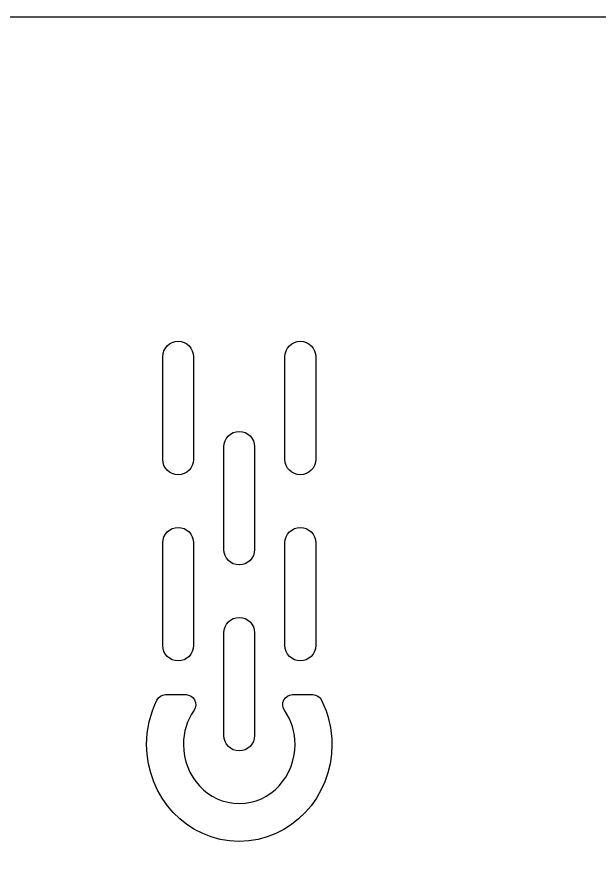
# Model space of a CAD drawing. Header units: millimetres. Extents: x -279 to 859, y -447 to 463.
# Drawn here: x 543.5 to 638.7, y 325.3 to 463.3 of the extents above; entities that cross this region are included whole.
import ezdxf

# ---------------------------------------------------------------- set-up
doc = ezdxf.new("R2010")
doc.units = ezdxf.units.MM
doc.header["$MEASUREMENT"] = 0
doc.layers.add('Layer 1', color=7, linetype='Continuous')

msp = doc.modelspace()

# ---------------------------------------------------------------- linework, layer by layer
at = {"layer": 'Layer 1', "color": 7}
for points, knots in [([(858.8, 463.29), (858.8, 463.29), (300, 463.29), (300, 463.29), (300, 463.29), (300, -430), (300, -430), (300, -430), (858.8, -430), (858.8, -430), (858.8, -430), (858.8, 463.29), (858.8, 463.29)], [0, 0, 0, 0, 0.25, 0.25, 0.25, 0.5, 0.5, 0.5, 0.75, 0.75, 0.75, 1, 1, 1, 1]), ([(569.84, 410.26), (568.46, 410.26), (567.33, 409.12), (567.33, 407.71), (567.33, 407.71), (567.33, 390.97), (567.33, 390.97), (567.33, 389.57), (568.46, 388.43), (569.84, 388.43), (571.23, 388.43), (572.36, 389.57), (572.36, 390.97), (572.36, 390.97), (572.36, 407.71), (572.36, 407.71), (572.36, 409.12), (571.23, 410.26), (569.84, 410.26)], [0, 0, 0, 0, 0.166667, 0.166667, 0.166667, 0.333333, 0.333333, 0.333333, 0.5, 0.5, 0.5, 0.666667, 0.666667, 0.666667, 0.833333, 0.833333, 0.833333, 1, 1, 1, 1]), ([(589.83, 410.26), (588.44, 410.26), (587.31, 409.12), (587.31, 407.71), (587.31, 407.71), (587.31, 390.97), (587.31, 390.97), (587.31, 389.57), (588.44, 388.43), (589.83, 388.43), (591.21, 388.43), (592.34, 389.57), (592.34, 390.97), (592.34, 390.97), (592.34, 407.71), (592.34, 407.71), (592.34, 409.12), (591.21, 410.26), (589.83, 410.26)], [0, 0, 0, 0, 0.166667, 0.166667, 0.166667, 0.333333, 0.333333, 0.333333, 0.5, 0.5, 0.5, 0.666667, 0.666667, 0.666667, 0.833333, 0.833333, 0.833333, 1, 1, 1, 1]), ([(579.84, 395.54), (578.45, 395.54), (577.32, 394.4), (577.32, 393), (577.32, 393), (577.32, 376.26), (577.32, 376.26), (577.32, 374.85), (578.45, 373.71), (579.84, 373.71), (581.22, 373.71), (582.35, 374.85), (582.35, 376.26), (582.35, 376.26), (582.35, 393), (582.35, 393), (582.35, 394.4), (581.22, 395.54), (579.84, 395.54)], [0, 0, 0, 0, 0.166667, 0.166667, 0.166667, 0.333333, 0.333333, 0.333333, 0.5, 0.5, 0.5, 0.666667, 0.666667, 0.666667, 0.833333, 0.833333, 0.833333, 1, 1, 1, 1]), ([(569.84, 379.85), (568.46, 379.85), (567.33, 378.71), (567.33, 377.31), (567.33, 377.31), (567.33, 360.56), (567.33, 360.56), (567.33, 359.16), (568.46, 358.02), (569.84, 358.02), (571.23, 358.02), (572.36, 359.16), (572.36, 360.56), (572.36, 360.56), (572.36, 377.31), (572.36, 377.31), (572.36, 378.71), (571.23, 379.85), (569.84, 379.85)], [0, 0, 0, 0, 0.166667, 0.166667, 0.166667, 0.333333, 0.333333, 0.333333, 0.5, 0.5, 0.5, 0.666667, 0.666667, 0.666667, 0.833333, 0.833333, 0.833333, 1, 1, 1, 1]), ([(589.83, 379.85), (588.44, 379.85), (587.31, 378.71), (587.31, 377.31), (587.31, 377.31), (587.31, 360.56), (587.31, 360.56), (587.31, 359.16), (588.44, 358.02), (589.83, 358.02), (591.21, 358.02), (592.34, 359.16), (592.34, 360.56), (592.34, 360.56), (592.34, 377.31), (592.34, 377.31), (592.34, 378.71), (591.21, 379.85), (589.83, 379.85)], [0, 0, 0, 0, 0.166667, 0.166667, 0.166667, 0.333333, 0.333333, 0.333333, 0.5, 0.5, 0.5, 0.666667, 0.666667, 0.666667, 0.833333, 0.833333, 0.833333, 1, 1, 1, 1]), ([(579.84, 365.14), (578.45, 365.14), (577.32, 363.99), (577.32, 362.59), (577.32, 362.59), (577.32, 345.85), (577.32, 345.85), (577.32, 344.45), (578.45, 343.31), (579.84, 343.31), (581.22, 343.31), (582.35, 344.45), (582.35, 345.85), (582.35, 345.85), (582.35, 362.59), (582.35, 362.59), (582.35, 363.99), (581.22, 365.14), (579.84, 365.14)], [0, 0, 0, 0, 0.166667, 0.166667, 0.166667, 0.333333, 0.333333, 0.333333, 0.5, 0.5, 0.5, 0.666667, 0.666667, 0.666667, 0.833333, 0.833333, 0.833333, 1, 1, 1, 1]), ([(566.37, 351.62), (565.26, 349.36), (564.69, 346.87), (564.69, 344.35), (564.69, 335.81), (571.28, 328.52), (579.84, 328.52), (588.39, 328.52), (594.98, 335.81), (594.98, 344.35), (594.98, 346.87), (594.42, 349.36), (593.3, 351.62), (593.02, 352.18), (592.49, 352.51), (591.87, 352.51), (591.87, 352.51), (588.54, 352.51), (588.54, 352.51), (587.94, 352.51), (587.41, 352.19), (587.13, 351.64), (586.85, 351.1), (586.89, 350.48), (587.23, 349.98), (588.37, 348.32), (588.96, 346.36), (588.96, 344.35), (588.96, 339.2), (585.02, 334.72), (579.84, 334.72), (574.65, 334.72), (570.71, 339.2), (570.71, 344.35), (570.71, 346.36), (571.3, 348.32), (572.44, 349.98), (572.78, 350.48), (572.82, 351.1), (572.54, 351.64), (572.26, 352.19), (571.73, 352.51), (571.13, 352.51), (571.13, 352.51), (567.8, 352.51), (567.8, 352.51), (567.18, 352.51), (566.65, 352.18), (566.37, 351.62)], [0, 0, 0, 0, 0.0625, 0.0625, 0.0625, 0.125, 0.125, 0.125, 0.1875, 0.1875, 0.1875, 0.25, 0.25, 0.25, 0.3125, 0.3125, 0.3125, 0.375, 0.375, 0.375, 0.4375, 0.4375, 0.4375, 0.5, 0.5, 0.5, 0.5625, 0.5625, 0.5625, 0.625, 0.625, 0.625, 0.6875, 0.6875, 0.6875, 0.75, 0.75, 0.75, 0.8125, 0.8125, 0.8125, 0.875, 0.875, 0.875, 0.9375, 0.9375, 0.9375, 1, 1, 1, 1])]:
    msp.add_open_spline(points, degree=3, knots=knots, dxfattribs=at)

doc.saveas('drawing.dxf')
